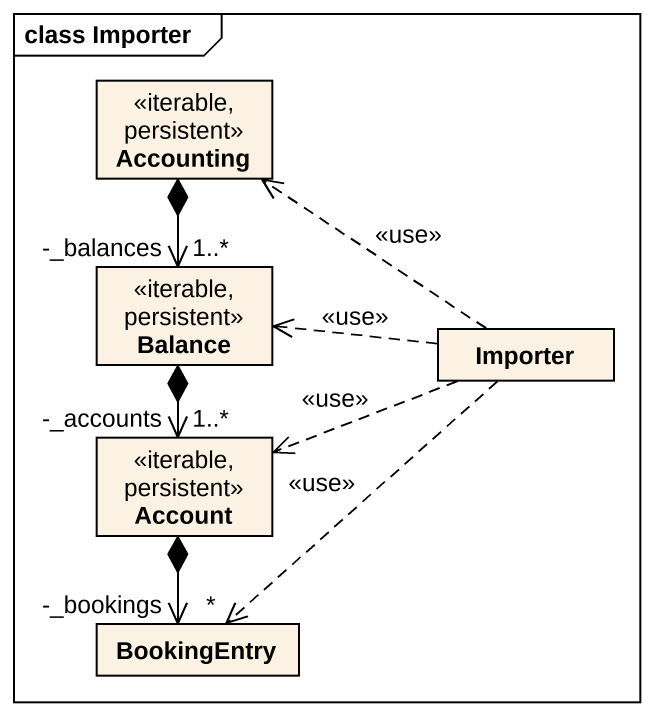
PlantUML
@startuml
mainframe class Importer
hide circle
hide empty members
class Accounting <<iterable, persistent>>
class Balance <<iterable, persistent>>
class Importer
class Account <<iterable, persistent>>
class BookingEntry
Accounting *--> "-_balances\n1..*" Balance
Balance *--> "-_accounts\n1..*" Account
Importer .up.> Accounting : <<use>>
Importer .left.> Balance : <<use>>
Importer .left.> Account : <<use>>
Importer ..> BookingEntry : <<use>>
Account *--> "-_bookings\n*" BookingEntry
@enduml
